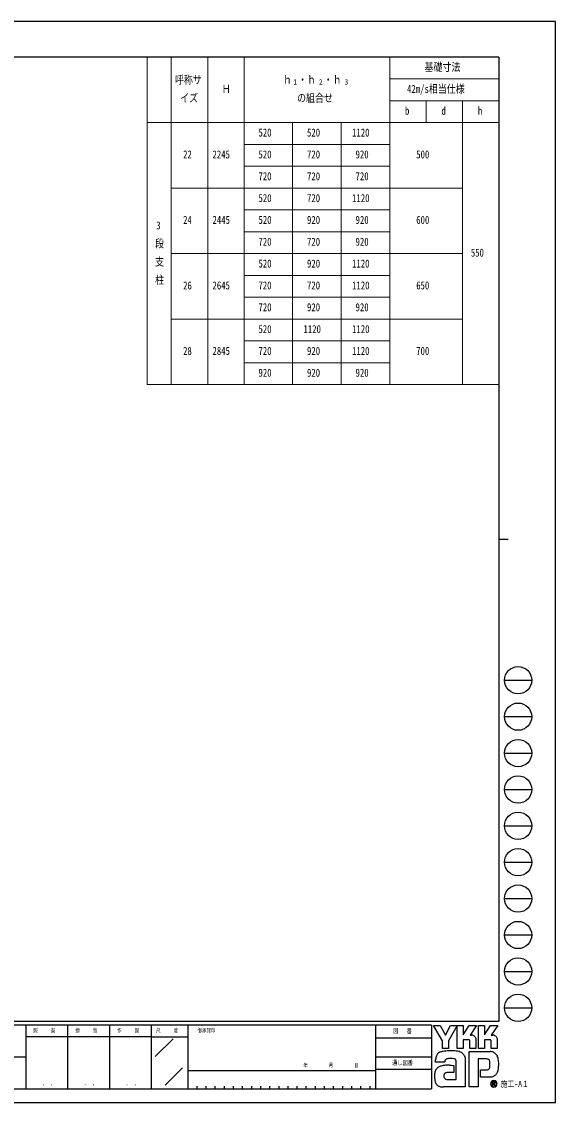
# Model space of a CAD drawing. Units: millimetres, scale not verified. Extents: x -6308 to 6308, y -4455 to 4455.
# Drawn here: x 1909 to 6308, y -4455 to 4455 of the extents above; entities that cross this region are included whole.
import ezdxf
from ezdxf.enums import TextEntityAlignment as Align

# ---------------------------------------------------------------- set-up
doc = ezdxf.new("R2010")
doc.units = ezdxf.units.MM
doc.header["$LTSCALE"] = 22
doc.layers.add('0-1_TABLE1', color=7, linetype='Continuous', lineweight=18)
doc.layers.add('0-7_YKK_ZWAK', color=7, linetype='Continuous')
doc.styles.add('ＭＳ ゴシック', font='')
doc.styles.get('ＭＳ ゴシック').set_extended_font_data('MS Gothic')

msp = doc.modelspace()

# ---------------------------------------------------------------- linework, layer by layer
at = {"layer": '0-1_TABLE1'}
for p, q in [((2942.53, 4162.5), (5842.53, 4162.5)), ((2942.53, 4162.5), (2942.53, 1462.5)), ((3142.53, 4162.5), (3142.53, 1462.5)), ((3442.53, 4162.5), (3442.53, 1462.5)), ((3742.53, 4162.5), (3742.53, 1462.5)), ((4942.53, 4162.5), (4942.53, 1462.5)), ((5842.53, 4162.5), (5842.53, 1462.5)), ((4942.53, 3982.5), (5842.53, 3982.5)), ((4942.53, 3802.5), (5842.53, 3802.5)), ((5242.53, 3802.5), (5242.53, 3622.5)), ((5542.53, 3802.5), (5542.53, 1462.5)), ((2942.53, 3622.5), (5842.53, 3622.5)), ((4142.53, 3622.5), (4142.53, 1462.5)), ((4542.53, 3622.5), (4542.53, 1462.5)), ((3742.53, 3442.5), (4942.53, 3442.5)), ((3742.53, 3262.5), (4942.53, 3262.5)), ((3142.53, 3082.5), (5542.53, 3082.5)), ((3742.53, 2902.5), (4942.53, 2902.5)), ((3742.53, 2722.5), (4942.53, 2722.5)), ((3142.53, 2542.5), (5542.53, 2542.5)), ((3742.53, 2362.5), (4942.53, 2362.5)), ((3742.53, 2182.5), (4942.53, 2182.5)), ((3142.53, 2002.5), (5542.53, 2002.5)), ((3742.53, 1822.5), (4942.53, 1822.5)), ((3742.53, 1642.5), (4942.53, 1642.5)), ((2942.53, 1462.5), (5842.53, 1462.5))]:
    msp.add_line(p, q, dxfattribs=at)
at = {"layer": '0-7_YKK_ZWAK'}
for p, q in [((5842.53, 4162.5), (-5857.47, 4162.5)), ((5842.53, 4162.5), (5842.53, -3787.5)), ((5842.53, 187.5), (5917.53, 187.5)), ((5887.53, -975), (6112.53, -975)), ((5887.53, -1275), (6112.53, -1275)), ((5887.53, -1575), (6112.53, -1575)), ((5887.53, -1875), (6112.53, -1875)), ((5887.53, -2175), (6112.53, -2175)), ((5887.53, -2475), (6112.53, -2475)), ((5887.53, -2775), (6112.53, -2775)), ((5887.53, -3075), (6112.53, -3075)), ((5887.53, -3375), (6112.53, -3375)), ((5887.53, -3675), (6112.53, -3675)), ((5842.53, -3787.5), (-5857.47, -3787.5)), ((1942.53, -3817.5), (-7.47, -3817.5)), ((2287.53, -3817.5), (2287.53, -4342.5)), ((2632.53, -3817.5), (2632.53, -4342.5)), ((2977.53, -3817.5), (2977.53, -4342.5)), ((3277.53, -3817.5), (2977.53, -3817.5)), ((4826.28, -3817.5), (3277.53, -3817.5)), ((3277.53, -3817.5), (3277.53, -4342.5)), ((4826.28, -3817.5), (4826.28, -4342.5)), ((5287.53, -3817.5), (4826.28, -3817.5)), ((5287.53, -3817.5), (5287.53, -4342.5)), ((2977.53, -3915), (1942.53, -3915)), ((2977.53, -3915), (3277.53, -3915)), ((3010.66, -4077.44), (3157.56, -3930.54)), ((4826.28, -3922.5), (5287.53, -3922.5)), ((-7.47, -4080), (1942.53, -4080)), ((4826.28, -4080), (5287.53, -4080)), ((3091.01, -4313.98), (3235.34, -4169.65)), ((5287.53, -4185), (4826.28, -4185)), ((3277.53, -4192.5), (4826.28, -4192.5)), ((-7.47, -4342.5), (1942.53, -4342.5)), ((1942.53, -4342.5), (2977.53, -4342.5)), ((2977.53, -4342.5), (3277.53, -4342.5)), ((3277.53, -4342.5), (4826.28, -4342.5)), ((3352.53, -4320), (3352.53, -4342.5)), ((3427.53, -4320), (3427.53, -4342.5)), ((3502.53, -4320), (3502.53, -4342.5)), ((3577.53, -4320), (3577.53, -4342.5)), ((3652.53, -4320), (3652.53, -4342.5)), ((3727.53, -4320), (3727.53, -4342.5)), ((3802.53, -4320), (3802.53, -4342.5)), ((3877.53, -4320), (3877.53, -4342.5)), ((3952.53, -4320), (3952.53, -4342.5)), ((4027.53, -4320), (4027.53, -4342.5)), ((4102.53, -4320), (4102.53, -4342.5)), ((4177.53, -4320), (4177.53, -4342.5)), ((4252.53, -4320), (4252.53, -4342.5)), ((4327.53, -4320), (4327.53, -4342.5)), ((4402.53, -4320), (4402.53, -4342.5)), ((4477.53, -4320), (4477.53, -4342.5)), ((4552.53, -4320), (4552.53, -4342.5)), ((4627.53, -4320), (4627.53, -4342.5)), ((4702.53, -4320), (4702.53, -4342.5)), ((4777.53, -4320), (4777.53, -4342.5)), ((4826.28, -4342.5), (5287.53, -4342.5)), ((5800.01, -4325.97), (5800.01, -4325.97))]:
    msp.add_line(p, q, dxfattribs=at)
for points in [[(-6307.5, -4455), (6307.5, -4455), (6307.5, 4455), (-6307.5, 4455)], [(5304.03, -3822), (5359.25, -3822), (5400.71, -3900.15), (5442.06, -3822), (5497.31, -3822), (5426.51, -3947.99), (5426.51, -4011.2), (5376.15, -4011.2), (5376.15, -3946.29)]]:
    msp.add_lwpolyline(points, close=True, dxfattribs=at)
for points in [[(2977.53, -3817.5), (1942.53, -3817.5), (1942.53, -4342.5)], [(5595.82, -3939.91), (5548.15, -3939.91), (5548.15, -4011.14), (5497.37, -4011.14), (5497.37, -3822), (5548.15, -3822), (5548.15, -3899.38), (5598.1, -3822), (5657.76, -3822), (5604.24, -3900.32), (5606.14, -3900.32), (5608.23, -3900.32), (5610.38, -3900.32), (5612.45, -3900.32), (5614.3, -3900.32), (5615.79, -3900.32), (5616.79, -3900.32), (5617.15, -3900.32)], [(5771.27, -3939.91), (5723.65, -3939.91), (5723.65, -4011.2), (5672.84, -4011.2), (5672.84, -3822), (5723.65, -3822), (5723.65, -3899.38), (5773.55, -3822), (5833.2, -3822), (5779.68, -3900.32), (5781.6, -3900.32), (5783.7, -3900.32), (5785.86, -3900.32), (5787.92, -3900.32), (5789.76, -3900.32), (5791.25, -3900.32), (5792.24, -3900.32), (5792.6, -3900.32)], [(5631.76, -3903.32), (5637.82, -3906.78), (5642.96, -3911.3), (5647.09, -3916.68), (5650.13, -3922.72), (5652.02, -3929.25), (5652.66, -3936.05), (5652.66, -4011.33), (5603.12, -4011.33), (5603.12, -3947.11)], [(5807.22, -3903.32), (5813.31, -3906.78), (5818.46, -3911.3), (5822.61, -3916.68), (5825.67, -3922.72), (5827.57, -3929.25), (5828.22, -3936.05), (5828.22, -4011.2), (5778.56, -4011.2), (5778.56, -3947.11)], [(5407.19, -4098.47), (5403.71, -4100.43), (5400.99, -4102.83), (5398.93, -4105.63), (5397.44, -4108.79), (5396.41, -4112.3), (5395.74, -4116.1), (5395.34, -4120.18), (5395.09, -4124.5), (5320.12, -4124.68), (5320.34, -4114.43), (5320.75, -4102.91)], [(5561.56, -4078.75), (5563.69, -4087.35), (5564.9, -4096.56), (5565.28, -4106.38), (5565.28, -4327.5), (5384.33, -4327.5)], [(5435.92, -4148.29), (5450.11, -4149.23), (5461.27, -4150.48), (5468.57, -4151.65), (5471.18, -4152.35), (5471.18, -4209.71), (5462.88, -4208.83), (5453.78, -4208.34), (5444.47, -4208.15), (5435.53, -4208.18), (5427.55, -4208.34), (5421.13, -4208.56), (5416.84, -4208.76), (5415.28, -4208.84), (5408.79, -4210.02), (5403.2, -4211.88), (5398.5, -4214.42), (5394.7, -4217.65), (5391.79, -4221.6), (5389.78, -4226.26), (5388.65, -4231.65), (5388.43, -4237.79), (5389.14, -4244.53), (5390.58, -4250.11), (5392.64, -4254.63), (5395.24, -4258.18), (5398.29, -4260.89), (5401.7, -4262.86), (5405.38, -4264.19), (5409.24, -4264.98), (5488.89, -4264.98), (5488.89, -4117.61), (5488.92, -4114.69), (5488.76, -4111.83), (5488.39, -4109.08), (5487.75, -4106.47), (5486.79, -4104.04), (5485.48, -4101.82), (5483.76, -4099.86), (5481.58, -4098.19)], [(5481.58, -4098.19), (5476.91, -4096.35), (5469.44, -4094.8), (5459.91, -4093.65), (5449.06, -4093.04), (5437.63, -4093.09), (5426.34, -4093.93)], [(5743.3, -4097.26), (5671.79, -4097.26), (5671.79, -4327.5), (5596.85, -4327.5), (5596.85, -4036.19), (5771.03, -4036.19)], [(5818.07, -4056.77), (5822.96, -4062.94), (5826.62, -4068.91), (5829.17, -4074.32)], [(5811.84, -4231.46), (5804.92, -4236.84), (5797.72, -4241.06), (5790.27, -4244.22), (5782.65, -4246.38), (5774.9, -4247.62), (5767.08, -4248.01), (5690.04, -4248.01), (5690.04, -4187.49), (5733.48, -4187.49), (5741.49, -4187.38), (5748.53, -4186.7), (5754.58, -4184.93)], [(5768.74, -4141.5), (5768.65, -4131.95), (5768.19, -4123.35), (5767.11, -4115.79), (5765.16, -4109.39)], [(5811.91, -4293.9), (5811.87, -4293.02), (5811.76, -4292.17), (5811.58, -4291.36), (5811.33, -4290.58), (5811.01, -4289.85), (5810.61, -4289.16), (5810.15, -4288.51), (5809.62, -4287.92), (5808.93, -4287.3), (5808.15, -4286.77), (5807.31, -4286.31), (5806.4, -4285.94), (5805.42, -4285.64), (5804.38, -4285.43), (5803.27, -4285.31), (5802.12, -4285.26), (5790.75, -4285.26), (5790.75, -4318.71), (5794.18, -4318.71), (5794.18, -4288.68), (5802.12, -4288.68), (5802.94, -4288.7), (5803.71, -4288.78), (5804.43, -4288.92), (5805.09, -4289.1), (5805.71, -4289.33), (5806.26, -4289.62), (5806.76, -4289.95), (5807.2, -4290.33)], [(5808.54, -4293.9), (5808.33, -4295.5), (5807.76, -4296.77), (5806.89, -4297.73), (5805.82, -4298.44), (5804.61, -4298.92), (5803.36, -4299.21), (5802.12, -4299.36), (5800.99, -4299.4), (5798.02, -4299.4), (5799.52, -4301.95), (5809.34, -4318.82), (5813.27, -4318.82), (5803.8, -4302.59), (5804.69, -4302.41), (5805.53, -4302.19), (5806.34, -4301.92), (5807.09, -4301.6), (5807.8, -4301.23), (5808.46, -4300.82), (5809.07, -4300.37), (5809.62, -4299.86)]]:
    msp.add_lwpolyline(points, dxfattribs=at)
for centre in [(6000.03, -975), (6000.03, -1275), (6000.03, -1575), (6000.03, -1875), (6000.03, -2175), (6000.03, -2475), (6000.03, -2775), (6000.03, -3075), (6000.03, -3375), (6000.03, -3675)]:
    msp.add_circle(centre, 112.5, dxfattribs=at)
for centre, radius, start, end in [((5617.22, -3937.78), 37.47, 78.26798, 90.11215), ((5617.76, -3935.06), 34.69, 66.19963, 78.22058), ((5792.67, -3937.85), 37.53, 78.27851, 90.10826), ((5793.19, -3935.22), 34.85, 66.2483, 78.23226), ((5596.09, -3946.94), 7.03, 358.57817, 92.1683), ((5771.56, -3946.91), 7, 358.29941, 92.43455), ((5456.71, -4110.69), 136.18, 171.55622, 176.72493), ((5410.56, -4103.8), 89.52, 163.48385, 171.57982), ((5387.41, -4096.93), 65.37, 152.2125, 163.4865), ((5377.4, -4091.76), 54.11, 138.03852, 152.12015), ((5377.4, -4092.01), 54.27, 122.60463, 137.83438), ((5384.57, -4103.62), 67.92, 108.37421, 122.42809), ((5395.94, -4144.04), 109.88, 100.93159, 107.35499), ((5433.08, -4324.23), 293.85, 97.86054, 101.37938), ((5450.52, -4445.37), 416.24, 94.90201, 97.9576), ((5426.99, -4145.44), 50.98, 102.4979, 112.84632), ((5451.7, -4455.07), 426, 91.6169, 94.94971), ((5436.85, -4187.99), 94.65, 96.37207, 102.75341), ((5450.05, -4386.09), 357, 87.51794, 91.66439), ((5454.69, -4286.66), 257.47, 81.92631, 87.59083), ((5468.38, -4192.85), 162.66, 73.67137, 82.05943), ((5488.69, -4124.88), 91.72, 60.60528, 73.9085), ((5497, -4108.3), 73.2, 52.17347, 59.90542), ((5504.44, -4098.67), 61.04, 43.55042, 52.14561), ((5508.53, -4094.71), 55.34, 34.48659, 43.50182), ((5508.56, -4094.63), 55.27, 25.58915, 34.43128), ((5503.65, -4096.93), 60.7, 17.43089, 25.54591), ((5743.71, -4134.02), 36.76, 77.94572, 90.63794), ((5746.91, -4119.02), 21.43, 60.20991, 77.92418), ((5768.18, -4116.32), 80.18, 78.73198, 87.96551), ((5770.53, -4104.3), 67.93, 69.03034, 78.69541), ((5772.73, -4098.45), 61.69, 59.39484, 68.9885), ((5773.74, -4096.67), 59.64, 50.3012, 59.3616), ((5773.37, -4097.09), 60.2, 42.05209, 50.28551), ((5743.64, -4114.22), 94.38, 14.76267, 25.00486), ((5685.75, -4129.99), 154.38, 7.9139, 14.95041), ((5377.39, -4219), 63.82, 142.04688, 153.80771), ((5375.21, -4217.44), 61.15, 130.60221, 141.94427), ((5378.81, -4221.77), 66.78, 120.60724, 130.53081), ((5385.92, -4233.86), 80.8, 112.58838, 120.58162), ((5395.49, -4256.85), 105.7, 106.61303, 112.59024), ((5410.54, -4307.42), 158.46, 99.87193, 106.59825), ((5418.97, -4354.91), 206.69, 94.78469, 99.91711), ((5423.07, -4402.16), 254.12, 90.80099, 94.81812), ((5423.69, -4437.34), 289.31, 87.57779, 90.82714), ((5747.58, -4169.14), 17.27, 293.91672, 314.09376), ((5748.98, -4115.13), 17.02, 39.8078, 59.75378), ((5745.22, -4167.06), 20.4, 314.78099, 333.92928), ((5746.07, -4117.36), 20.68, 22.65544, 39.38165), ((5730.07, -4159.71), 37.24, 334.00676, 347.34989), ((5688.75, -4150.14), 79.66, 347.14308, 355.40008), ((5598.3, -4142.36), 170.44, 355.2339, 0.29193), ((5653.72, -4147.19), 186.63, 347.15166, 352.97565), ((5627.93, -4138.4), 212.8, 2.54376, 8.01251), ((5604.25, -4140.75), 236.51, 352.8937, 357.82206), ((5594.79, -4140.14), 245.99, 357.76419, 2.60674), ((5457.2, -4235.23), 145.94, 174.55588, 182.47272), ((5538.75, -4233.95), 227.47, 181.90948, 187.89042), ((5413.47, -4231.04), 102.01, 164.97537, 174.56739), ((5443.04, -4247.41), 130.82, 187.80471, 196.36971), ((5388.69, -4224.43), 76.36, 153.89178, 164.94341), ((5800.05, -4302.28), 26.46, 90.09157, 179.92363), ((5800.05, -4302.23), 26.41, 44.93442, 90.08536), ((5761.84, -4175.08), 75.36, 311.57033, 318.66243), ((5753.12, -4167.43), 86.96, 318.67367, 325.29112), ((5775.54, -4184.14), 59.02, 326.23251, 339.61931), ((5720.11, -4162.68), 118.46, 339.22498, 347.31457), ((5392.51, -4262.34), 78.13, 196.3102, 208.20993), ((5370.5, -4274.05), 53.21, 208.29777, 223.35561), ((5365.54, -4278.41), 46.6, 223.64205, 239.63663), ((5369.66, -4270.92), 55.15, 239.8785, 253.65355), ((5377.2, -4245.01), 82.13, 253.69102, 263.74909), ((5383.59, -4188.15), 139.36, 263.68487, 270.30455), ((5799.89, -4302.31), 26.3, 179.86065, 225.14399), ((5799.89, -4302.2), 23.53, 134.8007, 180.12175), ((5799.79, -4302.35), 23.43, 179.75513, 225.29722), ((5800.02, -4302.32), 26.39, 224.94536, 269.98445), ((5799.96, -4302.07), 23.48, 89.86602, 135.149), ((5799.97, -4302.56), 23.41, 224.62822, 270.10973), ((5800.06, -4302.24), 23.66, 45.03108, 90.11509), ((5799.97, -4302.21), 23.76, 270.09072, 359.90926), ((5800.02, -4302.19), 26.52, 269.98802, 314.93777), ((5803.51, -4293.75), 5.03, 358.3894, 42.86139), ((5803.61, -4294.14), 8.3, 316.37674, 1.6565), ((5800.07, -4302.25), 23.66, 0.00643, 45.07115), ((5800.19, -4302.36), 26.27, 314.92572, 0.23508), ((5800.26, -4302.15), 26.21, 359.78949, 45.13288)]:
    msp.add_arc(centre, radius, start, end, dxfattribs=at)

# ---------------------------------------------------------------- texts
at = {"layer": '0-1_TABLE1', "style": 'ＭＳ ゴシック', "width": 0.8}
for s, height, p in [('基礎寸法', 65.98, (5229.33, 4027.5)), ('呼称サ', 65.98, (3172.53, 3922.5)), ('ｈ', 65.98, (4062.53, 3922.5)), ('・ｈ', 65.98, (4187.33, 3922.5)), ('・ｈ', 65.98, (4398.53, 3922.5)), ('Ｈ', 65.98, (3558.93, 3847.5)), ('1', 43.99, (4148.93, 3922.5)), ('2', 43.99, (4360.13, 3922.5)), ('3', 43.99, (4571.33, 3922.5)), ('42m/s相当仕様', 65.98, (5085.33, 3847.5)), ('イズ', 65.98, (3215.73, 3772.5)), ('の組合せ', 65.98, (4179.33, 3772.5)), ('b', 65.98, (5068.53, 3667.5)), ('d', 65.98, (5368.53, 3667.5)), ('h', 65.98, (5668.53, 3667.5)), ('520', 65.98, (3860.93, 3487.5)), ('520', 65.98, (4260.93, 3487.5)), ('1120', 65.98, (4632.13, 3487.5)), ('22', 65.98, (3239.73, 3307.5)), ('2245', 65.98, (3482.13, 3307.5)), ('520', 65.98, (3860.93, 3307.5)), ('720', 65.98, (4260.93, 3307.5)), ('920', 65.98, (4660.93, 3307.5)), ('500', 65.98, (5160.93, 3307.5)), ('720', 65.98, (3860.93, 3127.5)), ('720', 65.98, (4260.93, 3127.5)), ('720', 65.98, (4660.93, 3127.5)), ('520', 65.98, (3860.93, 2947.5)), ('720', 65.98, (4260.93, 2947.5)), ('1120', 65.98, (4632.13, 2947.5)), ('24', 65.98, (3239.73, 2767.5)), ('2445', 65.98, (3482.13, 2767.5)), ('520', 65.98, (3860.93, 2767.5)), ('920', 65.98, (4260.93, 2767.5)), ('920', 65.98, (4660.93, 2767.5)), ('600', 65.98, (5160.93, 2767.5)), ('3', 65.98, (3018.53, 2722.5)), ('段', 65.98, (3008.93, 2572.5)), ('720', 65.98, (3860.93, 2587.5)), ('720', 65.98, (4260.93, 2587.5)), ('920', 65.98, (4660.93, 2587.5)), ('支', 65.98, (3008.93, 2422.5)), ('550', 65.98, (5610.93, 2497.5)), ('520', 65.98, (3860.93, 2407.5)), ('920', 65.98, (4260.93, 2407.5)), ('1120', 65.98, (4632.13, 2407.5)), ('柱', 65.98, (3008.93, 2272.5)), ('26', 65.98, (3239.73, 2227.5)), ('2645', 65.98, (3482.13, 2227.5)), ('720', 65.98, (3860.93, 2227.5)), ('720', 65.98, (4260.93, 2227.5)), ('1120', 65.98, (4632.13, 2227.5)), ('650', 65.98, (5160.93, 2227.5)), ('720', 65.98, (3860.93, 2047.5)), ('920', 65.98, (4260.93, 2047.5)), ('920', 65.98, (4660.93, 2047.5)), ('520', 65.98, (3860.93, 1867.5)), ('1120', 65.98, (4232.13, 1867.5)), ('1120', 65.98, (4632.13, 1867.5)), ('28', 65.98, (3239.73, 1687.5)), ('2845', 65.98, (3482.13, 1687.5)), ('720', 65.98, (3860.93, 1687.5)), ('920', 65.98, (4260.93, 1687.5)), ('1120', 65.98, (4632.13, 1687.5)), ('700', 65.98, (5160.93, 1687.5)), ('920', 65.98, (3860.93, 1507.5)), ('920', 65.98, (4260.93, 1507.5)), ('920', 65.98, (4660.93, 1507.5))]:
    msp.add_text(s, height=height, dxfattribs=at).set_placement(p, align=Align.BOTTOM_LEFT)
at = {"layer": '0-7_YKK_ZWAK', "style": 'ＭＳ ゴシック', "width": 0.8}
for s, height, p in [('照     査', 32.99, (2004.63, -3888.75)), ('担     当', 32.99, (2350.83, -3888.75)), ('作     図', 32.99, (2695.83, -3888.75)), ('尺     度', 32.99, (3017.13, -3888.75)), ('御承認印', 32.99, (3358.71, -3888.75)), ('図\u3000 番', 38.49, (4970.1, -3896.25)), ('年        月        日', 32.99, (4229.86, -4174.82)), ('通し図番', 38.49, (4961.7, -4158.75)), ('施工-A１', 49.49, (5857.53, -4342.5)), ('． ．', 38.87, (2077.5, -4326.53)), ('． ．', 38.87, (2422.5, -4326.53)), ('． ．', 38.87, (2767.5, -4326.53))]:
    msp.add_text(s, height=height, dxfattribs=at).set_placement(p, align=Align.BOTTOM_LEFT)

doc.saveas('drawing.dxf')
